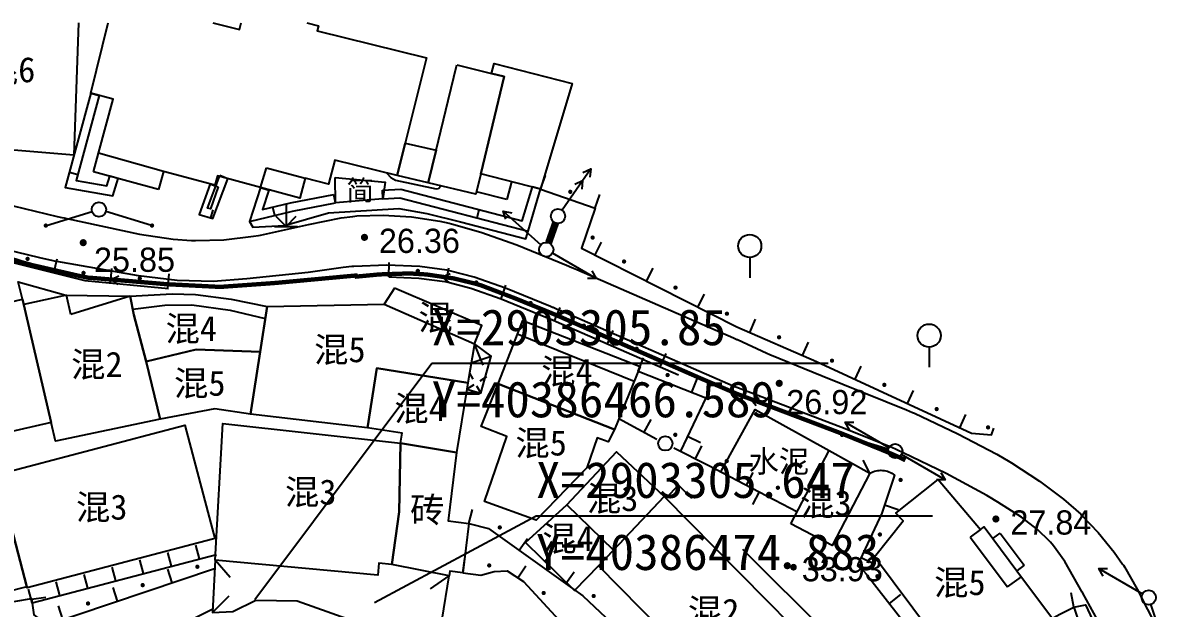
# Model space of a CAD drawing. Header units: metres. Extents: x 36500 to 80772748, y -35000 to 5806266.
# Drawn here: x 40382659 to 40382738.6, y 2902489.2 to 2902529.8 of the extents above; entities that cross this region are included whole.
import ezdxf
from ezdxf.enums import TextEntityAlignment as Align

# ---------------------------------------------------------------- set-up
doc = ezdxf.new("R2010")
doc.units = ezdxf.units.M
doc.header["$LTSCALE"] = 10
for name, pattern in [('2', [0]), ('229', [1.5, 1, -0.5]), ('231', [3, 2, -1]), ('243432', [0]), ('251', [1.5, 1, -0.5])]:
    doc.linetypes.add(name, pattern=pattern)
doc.layers.add('dx', color=252, linetype='Continuous')
doc.layers.add('坐标', color=7, linetype='Continuous')
doc.styles.add('DMZD', font='')
doc.styles.add('HZ', font='')
doc.styles.add('JMHT', font='simhei.ttf')
doc.styles.add('JMXD', font='')
doc.styles.add('JTXD', font='')
doc.styles.get('DMZD').set_extended_font_data('方正中等线简体')
doc.styles.get('HZ').set_extended_font_data('SimSun')
doc.styles.get('JMXD').set_extended_font_data('SimSun')
doc.styles.get('JTXD').set_extended_font_data('SimSun')
doc.linetypes.add('120', pattern='A,0,[149,SSAAA.SHX,S=0.1,R=0,X=0,Y=0],-0.8', length=0.8)

# ---------------------------------------------------------------- blocks, each defined once
blk = doc.blocks.new('954200')
at = {"color": 0, "linetype": 'Continuous', "lineweight": -3, "flags": 128}
for points in [[(0, 1.6), (0, 0), (0.707, 0.707)], [(-0.8, 0), (0.8, 0)], [(-0.707, 0.707), (0, 0)]]:
    blk.add_lwpolyline(points, dxfattribs=at)
blk = doc.blocks.new('921100')
at = {"color": 0, "linetype": 'Continuous', "lineweight": -3, "flags": 128}
blk.add_lwpolyline([(0, 1.4), (0, 0)], dxfattribs=at)
at = {"color": 0, "linetype": 'Continuous', "lineweight": -3}
blk.add_circle((0, 2.2), 0.8, dxfattribs=at)
blk = doc.blocks.new('2120110')
at = {"color": 0, "style": 'JMHT'}
blk.add_text('简', height=1.4, dxfattribs=at).set_placement((0, 0), align=Align.MIDDLE_CENTER)
blk = doc.blocks.new('6452110')
at = {"linetype": '2'}
h = blk.add_hatch(color=0, dxfattribs=at)
edge = h.paths.add_edge_path(flags=0)
edge.add_arc((0, 0.85), 0.15, 0, 360)
blk = doc.blocks.new('6452120')
at = {"color": 0, "linetype": 'Continuous', "flags": 128}
blk.add_lwpolyline([(0, 0), (0, 1)], dxfattribs=at)
blk = doc.blocks.new('5210030')
at = {"linetype": '2'}
h = blk.add_hatch(color=0, dxfattribs=at)
edge = h.paths.add_edge_path(flags=0)
edge.add_arc((3.85, 0), 0.15, 0, 360)
at = {"color": 0, "linetype": 'Continuous', "flags": 128}
blk.add_lwpolyline([(3.8, 0), (0.5, 0)], dxfattribs=at)
blk = doc.blocks.new('513200')
at = {"color": 0, "linetype": 'Continuous', "lineweight": -3}
blk.add_circle((0, 0), 0.5, dxfattribs=at)
blk = doc.blocks.new('5113010')
at = {"color": 0, "linetype": 'Continuous', "flags": 128}
for points in [[(4, 0), (0.5, 0)], [(2.48, 0.3), (3, 0), (2.48, -0.3)], [(3.48, 0.3), (4, 0), (3.48, -0.3)]]:
    blk.add_lwpolyline(points, dxfattribs=at)
blk = doc.blocks.new('5123010')
at = {"color": 0, "linetype": 'Continuous', "flags": 128}
for points in [[(4, 0), (0.5, 0)], [(3.48, 0.3), (4, 0), (3.48, -0.3)]]:
    blk.add_lwpolyline(points, dxfattribs=at)
blk = doc.blocks.new('gc200')
at = {"linetype": '2'}
h = blk.add_hatch(color=0, dxfattribs=at)
edge = h.paths.add_edge_path(flags=0)
edge.add_arc((0, 0), 0.25, 0, 360)

msp = doc.modelspace()

# ---------------------------------------------------------------- hatches: boundary and pattern name
at = {"layer": 'dx', "linetype": '2'}
h = msp.add_hatch(color=252, dxfattribs=at)
edge = h.paths.add_edge_path(flags=0)
edge.add_arc((40382696.957, 2902518.123), 0.15, 0, 360)
h = msp.add_hatch(color=252, dxfattribs=at)
edge = h.paths.add_edge_path(flags=0)
edge.add_arc((40382698.507, 2902514.947), 0.15, 0, 360)
h = msp.add_hatch(color=252, dxfattribs=at)
edge = h.paths.add_edge_path(flags=0)
edge.add_arc((40382659.32, 2902513.471), 0.15, 0, 360)
h = msp.add_hatch(color=252, dxfattribs=at)
edge = h.paths.add_edge_path(flags=0)
edge.add_arc((40382686.384, 2902512.635), 0.15, 0, 360)
h = msp.add_hatch(color=252, dxfattribs=at)
edge = h.paths.add_edge_path(flags=0)
edge.add_arc((40382700.687, 2902513.285), 0.15, 0, 360)
h = msp.add_hatch(color=252, dxfattribs=at)
edge = h.paths.add_edge_path(flags=0)
edge.add_arc((40382663.2, 2902512.498), 0.15, 0, 360)
h = msp.add_hatch(color=252, dxfattribs=at)
edge = h.paths.add_edge_path(flags=0)
edge.add_arc((40382667.102, 2902512.108), 0.15, 0, 360)
h = msp.add_hatch(color=252, dxfattribs=at)
edge = h.paths.add_edge_path(flags=0)
edge.add_arc((40382690.44, 2902511.827), 0.15, 0, 360)
h = msp.add_hatch(color=252, dxfattribs=at)
edge = h.paths.add_edge_path(flags=0)
edge.add_arc((40382704.254, 2902511.476), 0.15, 0, 360)
h = msp.add_hatch(color=252, dxfattribs=at)
edge = h.paths.add_edge_path(flags=0)
edge.add_arc((40382694.205, 2902510.404), 0.15, 0, 360)
h = msp.add_hatch(color=252, dxfattribs=at)
edge = h.paths.add_edge_path(flags=0)
edge.add_arc((40382707.822, 2902509.666), 0.15, 0, 360)
h = msp.add_hatch(color=252, dxfattribs=at)
edge = h.paths.add_edge_path(flags=0)
edge.add_arc((40382697.896, 2902508.834), 0.15, 0, 360)
h = msp.add_hatch(color=252, dxfattribs=at)
edge = h.paths.add_edge_path(flags=0)
edge.add_arc((40382711.437, 2902508.029), 0.15, 0, 360)
h = msp.add_hatch(color=252, dxfattribs=at)
edge = h.paths.add_edge_path(flags=0)
edge.add_arc((40382701.563, 2902507.234), 0.15, 0, 360)
h = msp.add_hatch(color=252, dxfattribs=at)
edge = h.paths.add_edge_path(flags=0)
edge.add_arc((40382715.107, 2902506.409), 0.15, 0, 360)
h = msp.add_hatch(color=252, dxfattribs=at)
edge = h.paths.add_edge_path(flags=0)
edge.add_arc((40382703.706, 2902505.41), 0.15, 0, 360)
h = msp.add_hatch(color=252, dxfattribs=at)
edge = h.paths.add_edge_path(flags=0)
edge.add_arc((40382718.737, 2902504.728), 0.15, 0, 360)
h = msp.add_hatch(color=252, dxfattribs=at)
edge = h.paths.add_edge_path(flags=0)
edge.add_arc((40382706.412, 2902502.76), 0.15, 0, 360)
h = msp.add_hatch(color=252, dxfattribs=at)
edge = h.paths.add_edge_path(flags=0)
edge.add_arc((40382722.367, 2902503.048), 0.15, 0, 360)
h = msp.add_hatch(color=252, dxfattribs=at)
edge = h.paths.add_edge_path(flags=0)
edge.add_arc((40382725.929, 2902501.777), 0.15, 0, 360)
h = msp.add_hatch(color=252, dxfattribs=at)
edge = h.paths.add_edge_path(flags=0)
edge.add_arc((40382719.866, 2902498.131), 0.15, 0, 360)
h = msp.add_hatch(color=252, dxfattribs=at)
edge = h.paths.add_edge_path(flags=0)
edge.add_arc((40382692.067, 2902494.835), 0.15, 0, 360)
h = msp.add_hatch(color=252, dxfattribs=at)
edge = h.paths.add_edge_path(flags=0)
edge.add_arc((40382718.427, 2902494.346), 0.15, 0, 360)
h = msp.add_hatch(color=252, dxfattribs=at)
edge = h.paths.add_edge_path(flags=0)
edge.add_arc((40382671.095, 2902492.107), 0.15, 0, 360)
h = msp.add_hatch(color=252, dxfattribs=at)
edge = h.paths.add_edge_path(flags=0)
edge.add_arc((40382691.336, 2902492.199), 0.15, 0, 360)
h = msp.add_hatch(color=252, dxfattribs=at)
edge = h.paths.add_edge_path(flags=0)
edge.add_arc((40382695.319, 2902492.506), 0.15, 0, 360)
h = msp.add_hatch(color=252, dxfattribs=at)
edge = h.paths.add_edge_path(flags=0)
edge.add_arc((40382718.252, 2902491.448), 0.15, 0, 360)
h = msp.add_hatch(color=252, dxfattribs=at)
edge = h.paths.add_edge_path(flags=0)
edge.add_arc((40382667.303, 2902490.832), 0.15, 0, 360)
h = msp.add_hatch(color=252, dxfattribs=at)
edge = h.paths.add_edge_path(flags=0)
edge.add_arc((40382663.512, 2902489.558), 0.15, 0, 360)
h = msp.add_hatch(color=252, dxfattribs=at)
edge = h.paths.add_edge_path(flags=0)
edge.add_arc((40382695.113, 2902490.285), 0.15, 0, 360)
h = msp.add_hatch(color=252, dxfattribs=at)
edge = h.paths.add_edge_path(flags=0)
edge.add_arc((40382698.577, 2902490.079), 0.15, 0, 360)

# ---------------------------------------------------------------- linework, layer by layer
at = {"layer": 'dx', "color": 252, "linetype": 'Continuous', "lineweight": -3, "flags": 128}
for points in [[(40382662.858, 2902529.839), (40382662.537, 2902520.661), (40382655.008, 2902521.293), (40382654.343, 2902522.068), (40382653.783, 2902522.668), (40382653.392, 2902523.502), (40382654.503, 2902523.366), (40382654.65, 2902528.625), (40382652.422, 2902528.822), (40382651.897, 2902529.543), (40382651.887, 2902529.839)], [(40382678.693, 2902529.839), (40382679.494, 2902529.643), (40382679.406, 2902529.291), (40382686.974, 2902527.429), (40382686.359, 2902524.931), (40382685.516, 2902521.507), (40382684.96, 2902519.247), (40382680.627, 2902520.314), (40382680.189, 2902518.65), (40382678.565, 2902519.079), (40382678.192, 2902517.69), (40382672.49, 2902519.225), (40382672.316, 2902518.575), (40382668.742, 2902519.537), (40382664.236, 2902520.801), (40382665.247, 2902524.55), (40382663.704, 2902524.969), (40382664.918, 2902529.839)], [(40382672.164, 2902529.839), (40382674.028, 2902529.374), (40382674.142, 2902529.839)], [(40382663.704, 2902524.969), (40382661.934, 2902518.421), (40382665.229, 2902517.852), (40382665.604, 2902519.035)], [(40382664.283, 2902524.813), (40382662.685, 2902518.901), (40382664.815, 2902518.533), (40382665.032, 2902519.216)], [(40382663.704, 2902524.969), (40382664.283, 2902524.813)], [(40382665.604, 2902519.035), (40382665.032, 2902519.216)], [(40382672.547, 2902518.465), (40382672.007, 2902516.939), (40382671.802, 2902516.999), (40382672.657, 2902519.243)], [(40382673.217, 2902519.029), (40382672.657, 2902519.243)], [(40382694.903, 2902518.301), (40382695.229, 2902519.247)], [(40382671.981, 2902518.665), (40382671.23, 2902516.541), (40382672.165, 2902516.267), (40382673.217, 2902519.029)], [(40382671.981, 2902518.665), (40382672.547, 2902518.465)], [(40382675.477, 2902518.421), (40382674.699, 2902516.058), (40382677.686, 2902516.776), (40382680.674, 2902517.353)], [(40382675.477, 2902518.421), (40382676.047, 2902518.233)], [(40382683.935, 2902518.24), (40382685.203, 2902518.307), (40382693.627, 2902516.119), (40382694.328, 2902518.472)], [(40382694.903, 2902518.301), (40382694.328, 2902518.472)], [(40382676.047, 2902518.233), (40382675.606, 2902516.893), (40382677.559, 2902517.363), (40382680.56, 2902517.942)], [(40382680.674, 2902517.353), (40382680.56, 2902517.942)], [(40382683.966, 2902517.641), (40382683.935, 2902518.24)], [(40382683.966, 2902517.641), (40382685.142, 2902517.703), (40382694.036, 2902515.393), (40382694.903, 2902518.301)], [(40382694.903, 2902518.301), (40382698.687, 2902516.999), (40382697.729, 2902514.224), (40382708.501, 2902508.761), (40382714.033, 2902506.355), (40382724.782, 2902501.379), (40382726.158, 2902501.254), (40382726.32, 2902501.725)], [(40382698.686, 2902517), (40382699.011, 2902517.945)], [(40382658.315, 2902517.145), (40382661.369, 2902516.418), (40382661.692, 2902516.347), (40382661.853, 2902516.311), (40382662.035, 2902516.27), (40382667.079, 2902515.186), (40382669.419, 2902514.84), (40382670.687, 2902514.745), (40382670.869, 2902514.738), (40382670.958, 2902514.736), (40382672.93, 2902514.79), (40382674.989, 2902515.038), (40382675.345, 2902515.099), (40382675.479, 2902515.123), (40382678.813, 2902515.863), (40382681.079, 2902516.314), (40382681.885, 2902516.421), (40382682.02, 2902516.434), (40382682.15, 2902516.447), (40382683.983, 2902516.505), (40382685.955, 2902516.375), (40382687.911, 2902516.076), (40382688.555, 2902515.939), (40382688.727, 2902515.899), (40382690.765, 2902515.324), (40382693.258, 2902514.437), (40382696.69, 2902513.034), (40382696.852, 2902512.965), (40382696.898, 2902512.945), (40382697.174, 2902512.827), (40382697.175, 2902512.826), (40382697.402, 2902512.728), (40382708.274, 2902507.984), (40382708.501, 2902507.885), (40382708.546, 2902507.864), (40382710.591, 2902506.926), (40382710.595, 2902506.924), (40382710.794, 2902506.836), (40382714.418, 2902505.344), (40382720.28, 2902502.991), (40382720.48, 2902502.905), (40382720.679, 2902502.818), (40382720.818, 2902502.757), (40382723.842, 2902501.332), (40382726.529, 2902499.912), (40382727.449, 2902499.376), (40382727.553, 2902499.312), (40382729.496, 2902498.041), (40382731.158, 2902496.795), (40382732.355, 2902495.755), (40382732.422, 2902495.692), (40382733.575, 2902494.492), (40382734.682, 2902493.128), (40382735.265, 2902492.296), (40382735.315, 2902492.219), (40382735.389, 2902492.104), (40382736.282, 2902490.562), (40382738.437, 2902486.262)], [(40382674.699, 2902516.058), (40382674.943, 2902515.663), (40382677.147, 2902515.783), (40382680.195, 2902516.674), (40382685.063, 2902516.966), (40382687.003, 2902516.625), (40382689.354, 2902516.05), (40382693.873, 2902514.863), (40382694.037, 2902515.393)], [(40382698.677, 2902513.743), (40382699.129, 2902514.635)], [(40382735.293, 2902485.196), (40382732.505, 2902490.27), (40382732.464, 2902490.344), (40382731.252, 2902492.469), (40382730.478, 2902493.553), (40382730.263, 2902493.806), (40382730.193, 2902493.884), (40382729.355, 2902494.691), (40382728.255, 2902495.54), (40382726.62, 2902496.593), (40382725.967, 2902496.975), (40382725.84, 2902497.048), (40382723.026, 2902498.57), (40382720.037, 2902500.023), (40382719.642, 2902500.201), (40382719.51, 2902500.259), (40382719.294, 2902500.354), (40382716.017, 2902501.688), (40382708.501, 2902504.536), (40382708.252, 2902504.644), (40382696.293, 2902509.86), (40382696.044, 2902509.968), (40382696.042, 2902509.968), (40382695.767, 2902510.087), (40382695.721, 2902510.107), (40382695.58, 2902510.167), (40382692.457, 2902511.441), (40382690.29, 2902512.197), (40382688.67, 2902512.625), (40382688.521, 2902512.656), (40382688.39, 2902512.681), (40382686.529, 2902512.929), (40382684.238, 2902513.024), (40382681.947, 2902512.941), (40382681.813, 2902512.93), (40382681.205, 2902512.871), (40382678.786, 2902512.521), (40382674.536, 2902512.091), (40382672.196, 2902511.902), (40382669.684, 2902511.971), (40382667.017, 2902512.298), (40382661.339, 2902513.296), (40382661.288, 2902513.282), (40382661.097, 2902513.324), (40382660.173, 2902513.533), (40382657.001, 2902514.314)], [(40382657.259, 2902513.472), (40382663.279, 2902511.962), (40382669.085, 2902511.421)], [(40382661.139, 2902512.499), (40382661.382, 2902513.469)], [(40382665.065, 2902511.796), (40382665.157, 2902512.792)], [(40382684.365, 2902512.218), (40382684.406, 2902513.217)], [(40382688.345, 2902511.875), (40382688.537, 2902512.856)], [(40382702.244, 2902511.934), (40382702.696, 2902512.826)], [(40382665.6, 2902511.694), (40382665.107, 2902512.037), (40382665.65, 2902512.292)], [(40382669.047, 2902511.425), (40382669.14, 2902512.421)], [(40382684.365, 2902512.218), (40382686.459, 2902512.131), (40382688.26, 2902511.892), (40382688.364, 2902511.871), (40382688.487, 2902511.846), (40382690.055, 2902511.432), (40382692.174, 2902510.693), (40382695.272, 2902509.429), (40382695.406, 2902509.372), (40382695.451, 2902509.352), (40382695.726, 2902509.234), (40382695.727, 2902509.233), (40382695.975, 2902509.126), (40382704.455, 2902505.427)], [(40382688.532, 2902511.859), (40382688.061, 2902512.231), (40382688.618, 2902512.453)], [(40382692.164, 2902510.696), (40382692.493, 2902511.641)], [(40382705.812, 2902510.125), (40382706.264, 2902511.017)], [(40382695.863, 2902509.175), (40382696.259, 2902510.093)], [(40382709.404, 2902508.369), (40382709.803, 2902509.286)], [(40382699.53, 2902507.576), (40382699.929, 2902508.492)], [(40382690.904, 2902506.098), (40382690.303, 2902507.581)], [(40382713.072, 2902506.773), (40382713.471, 2902507.69)], [(40382689.949, 2902506.199), (40382691.461, 2902506.721)], [(40382701.662, 2902505.677), (40382702.028, 2902506.607)], [(40382703.196, 2902505.977), (40382703.596, 2902506.893)], [(40382701.662, 2902505.677), (40382706.368, 2902503.827), (40382704.599, 2902500.129)], [(40382716.712, 2902505.115), (40382717.132, 2902506.022)], [(40382689.974, 2902505.54), (40382690.206, 2902505.125)], [(40382691.14, 2902505.279), (40382690.685, 2902504.992)], [(40382705.385, 2902504.213), (40382705.751, 2902505.144)], [(40382690.259, 2902504.723), (40382689.788, 2902504.426)], [(40382690.462, 2902504.668), (40382690.755, 2902504.144)], [(40382720.342, 2902503.434), (40382720.762, 2902504.342)], [(40382709.847, 2902503.277), (40382709.467, 2902503.742), (40382710.06, 2902503.838)], [(40382700.332, 2902502.404), (40382702.959, 2902500.97)], [(40382723.972, 2902501.754), (40382724.392, 2902502.661)], [(40382705.097, 2902501.172), (40382705.999, 2902500.74)], [(40382704.141, 2902500.361), (40382706.513, 2902499.158), (40382710.051, 2902497.311)], [(40382717.74, 2902498.605), (40382717.279, 2902499.493)], [(40382717.74, 2902498.605), (40382717.841, 2902498.658), (40382717.946, 2902498.702), (40382718.054, 2902498.738), (40382718.164, 2902498.766), (40382718.276, 2902498.786), (40382718.389, 2902498.797), (40382718.503, 2902498.8), (40382718.617, 2902498.794), (40382718.73, 2902498.782), (40382718.841, 2902498.76), (40382718.951, 2902498.729), (40382719.058, 2902498.691), (40382719.162, 2902498.644), (40382719.263, 2902498.59), (40382719.359, 2902498.529), (40382719.449, 2902498.46), (40382718.567, 2902495.833), (40382716.908, 2902492.265), (40382717.48, 2902491.625), (40382721.186, 2902486.875)], [(40382710.051, 2902497.311), (40382709.588, 2902496.424)], [(40382710.051, 2902497.311), (40382712.704, 2902495.926)], [(40382689.927, 2902495.11), (40382690.168, 2902496.081)], [(40382718.755, 2902496.394), (40382719.703, 2902496.076)], [(40382689.927, 2902495.11), (40382691.296, 2902494.771), (40382697.118, 2902490.604), (40382697.831, 2902490.096), (40382703.006, 2902485.212), (40382708.501, 2902479.876), (40382708.767, 2902479.617), (40382712.513, 2902482.936), (40382714.352, 2902484.323), (40382717.517, 2902486.62), (40382717.867, 2902486.724), (40382718.352, 2902486.477), (40382719.019, 2902486.012), (40382720.864, 2902483.993), (40382721.793, 2902482.717), (40382721.336, 2902481.68), (40382720.567, 2902480.402), (40382720.598, 2902478.725), (40382720.689, 2902476.684), (40382722.491, 2902474.57), (40382722.664, 2902474), (40382722.271, 2902473.655), (40382722.207, 2902473.626)], [(40382693.402, 2902493.264), (40382693.984, 2902494.077)], [(40382659.63, 2902489.594), (40382672.427, 2902492.962)], [(40382669.3, 2902492.139), (40382669.046, 2902493.106)], [(40382671.235, 2902492.648), (40382670.98, 2902493.615)], [(40382665.432, 2902491.121), (40382665.178, 2902492.088)], [(40382667.366, 2902491.63), (40382667.112, 2902492.597)], [(40382673.37, 2902491.363), (40382672.322, 2902492.571)], [(40382689.509, 2902491.686), (40382689.645, 2902492.677)], [(40382693.316, 2902491.328), (40382693.863, 2902492.165)], [(40382717.13, 2902492.743), (40382718.037, 2902492.321)], [(40382661.012, 2902477.77), (40382662.033, 2902481.877), (40382660.405, 2902487.986), (40382672.293, 2902491.982)], [(40382663.498, 2902490.612), (40382663.244, 2902491.579)], [(40382669.358, 2902490.996), (40382669.04, 2902491.943)], [(40382687.252, 2902490.569), (40382688.565, 2902491.482)], [(40382689.509, 2902491.686), (40382690.748, 2902491.516), (40382691.674, 2902491.774), (40382692.569, 2902491.817), (40382693.705, 2902491.074), (40382698.931, 2902485.415), (40382708.848, 2902477.628)], [(40382696.655, 2902490.936), (40382697.237, 2902491.749)], [(40382659.63, 2902489.594), (40382659.375, 2902490.561)], [(40382661.564, 2902490.103), (40382661.309, 2902491.07)], [(40382665.567, 2902489.721), (40382665.248, 2902490.669)], [(40382651.731, 2902488.657), (40382658.496, 2902489.727), (40382659.582, 2902489.899), (40382659.759, 2902488.775), (40382664.403, 2902485.275), (40382672.126, 2902489.162)], [(40382659.59, 2902489.847), (40382660.577, 2902490.003)], [(40382673.274, 2902490.069), (40382672.145, 2902488.937)], [(40382719.088, 2902489.563), (40382719.877, 2902490.178)], [(40382731.888, 2902489.309), (40382731.69, 2902490.289)], [(40382661.775, 2902488.447), (40382661.457, 2902489.395)], [(40382731.888, 2902489.309), (40382732.694, 2902489.472), (40382735.742, 2902482.93)]]:
    msp.add_lwpolyline(points, dxfattribs=at)
for points in [[(40382689.082, 2902526.922), (40382691.497, 2902526.341), (40382692.38, 2902526.129), (40382690.752, 2902519.366), (40382690.413, 2902517.956), (40382687.111, 2902518.751), (40382687.654, 2902521.002), (40382688.486, 2902524.452)], [(40382690.752, 2902519.366), (40382692.38, 2902526.129), (40382691.497, 2902526.341), (40382691.67, 2902527.019), (40382697.087, 2902525.63), (40382694.903, 2902518.301)], [(40382684.96, 2902519.247), (40382685.516, 2902521.507), (40382687.654, 2902521.002), (40382687.111, 2902518.751)], [(40382680.641, 2902519.124), (40382684.128, 2902518.793), (40382683.966, 2902517.641), (40382680.674, 2902517.353)], [(40382651.751, 2902510.668), (40382654.4, 2902511.272), (40382654.757, 2902509.674), (40382658.979, 2902510.663), (40382660.951, 2902502.122), (40382643.688, 2902498.15), (40382641.372, 2902508.219), (40382644.337, 2902508.901), (40382645.298, 2902504.722), (40382652.727, 2902506.431)], [(40382660.951, 2902502.122), (40382658.979, 2902510.663), (40382658.676, 2902511.882), (40382661.976, 2902510.958), (40382666.427, 2902510.874), (40382666.699, 2902509.591), (40382667.542, 2902506.355), (40382668.522, 2902502.349), (40382661.263, 2902500.828)], [(40382684.756, 2902511.433), (40382684.047, 2902510.327), (40382690.303, 2902507.581), (40382690.825, 2902508.851)], [(40382675.936, 2902510.158), (40382675.445, 2902507.009), (40382671.01, 2902507.192), (40382667.542, 2902506.355), (40382666.699, 2902509.591), (40382666.427, 2902510.874), (40382669.34, 2902511.051), (40382670.966, 2902510.989), (40382673.441, 2902510.673)], [(40382682.887, 2902501.74), (40382674.772, 2902502.689), (40382675.445, 2902507.009), (40382675.936, 2902510.158), (40382684.047, 2902510.327), (40382690.303, 2902507.581), (40382689.858, 2902504.859), (40382683.534, 2902505.891)], [(40382700.017, 2902501.629), (40382691.954, 2902504.805), (40382693.661, 2902509.191), (40382701.798, 2902506.011)], [(40382674.772, 2902502.689), (40382672.295, 2902503.053), (40382668.522, 2902502.349), (40382667.542, 2902506.355), (40382671.01, 2902507.192), (40382675.445, 2902507.009)], [(40382689.858, 2902504.859), (40382689.788, 2902504.426), (40382690.755, 2902504.144), (40382691.461, 2902506.721), (40382690.303, 2902507.581)], [(40382682.887, 2902501.74), (40382683.534, 2902505.891), (40382689.858, 2902504.859), (40382689.788, 2902504.426), (40382689.071, 2902500.035), (40382685.176, 2902500.672), (40382685.293, 2902501.371)], [(40382700.017, 2902501.629), (40382699.586, 2902500.775), (40382698.812, 2902501.057), (40382698.101, 2902498.97), (40382694.595, 2902495.334), (40382691.006, 2902496.644), (40382692.568, 2902501.134), (40382690.767, 2902501.844), (40382691.954, 2902504.805)], [(40382672.032, 2902495.119), (40382672.308, 2902494.068), (40382672.147, 2902494.026), (40382659.289, 2902490.642), (40382659.268, 2902490.72), (40382657.257, 2902498.366), (40382657.218, 2902498.515), (40382670.237, 2902501.936)], [(40382685.176, 2902500.672), (40382685.086, 2902495.918), (40382684.575, 2902492.262), (40382683.681, 2902492.35), (40382683.6, 2902491.514), (40382672.322, 2902492.571), (40382672.872, 2902502.043)], [(40382685.176, 2902500.672), (40382689.071, 2902500.035), (40382688.491, 2902495.286), (40382689.927, 2902495.11), (40382689.509, 2902491.686), (40382688.602, 2902491.797), (40382688.565, 2902491.482), (40382684.575, 2902492.262), (40382685.086, 2902495.918)], [(40382699.953, 2902493.264), (40382696.729, 2902496.412), (40382700.151, 2902500.08), (40382703.465, 2902496.986)], [(40382712.264, 2902495.085), (40382714.921, 2902500.166), (40382717.74, 2902498.605), (40382715.118, 2902493.592)], [(40382657.654, 2902490.958), (40382655.71, 2902497.902), (40382657.257, 2902498.366), (40382659.268, 2902490.72), (40382657.812, 2902490.341)], [(40382726.265, 2902494.069), (40382727.932, 2902491.834), (40382730.34, 2902488.608), (40382729.917, 2902488.259), (40382726.211, 2902485.528), (40382723.63, 2902483.601), (40382721.186, 2902486.875), (40382722.013, 2902487.493), (40382718.05, 2902492.803), (40382720.041, 2902495.297), (40382719.531, 2902495.827), (40382722.468, 2902498.158), (40382725.397, 2902494.687), (40382725.658, 2902494.882)], [(40382709.326, 2902481.597), (40382698.904, 2902492.175), (40382699.953, 2902493.264), (40382703.465, 2902496.986), (40382714.047, 2902486.249)], [(40382699.953, 2902493.264), (40382698.904, 2902492.175), (40382697.259, 2902490.467), (40382693.862, 2902493.782), (40382696.729, 2902496.412)], [(40382683.6, 2902491.514), (40382672.322, 2902492.571), (40382672.145, 2902488.937), (40382673.562, 2902489.009), (40382675.16, 2902489.794), (40382678.014, 2902489.743), (40382684.191, 2902487.535), (40382686.565, 2902486.977), (40382688.074, 2902488.481), (40382688.565, 2902491.482), (40382684.575, 2902492.262), (40382683.681, 2902492.35)], [(40382727.735, 2902484.263), (40382726.709, 2902483.988), (40382726.211, 2902485.528), (40382729.917, 2902488.259), (40382730.913, 2902488.815), (40382731.888, 2902489.309), (40382733.09, 2902485.7)]]:
    msp.add_lwpolyline(points, close=True, dxfattribs=at)
at = {"layer": 'dx', "color": 252, "linetype": '243432', "lineweight": -3, "flags": 128}
for points in [[(40382663.704, 2902524.969), (40382664.283, 2902524.813)], [(40382662.221, 2902519.483), (40382662.8, 2902519.326)], [(40382671.981, 2902518.665), (40382672.383, 2902518.523)], [(40382675.477, 2902518.421), (40382676.047, 2902518.233)], [(40382683.966, 2902517.641), (40382683.935, 2902518.24)], [(40382672.034, 2902516.306), (40382672.202, 2902516.882)], [(40382676.463, 2902516.482), (40382676.322, 2902517.066)], [(40382690.488, 2902516.315), (40382690.639, 2902516.895)]]:
    msp.add_lwpolyline(points, dxfattribs=at)
at = {"layer": 'dx', "color": 252, "linetype": '229', "lineweight": -3, "flags": 128}
for points in [[(40382668.742, 2902519.537), (40382668.404, 2902518.28), (40382663.885, 2902519.498), (40382664.236, 2902520.801)], [(40382684.214, 2902519.431), (40382684.511, 2902519.115), (40382684.837, 2902518.925), (40382687.657, 2902518.325), (40382687.826, 2902518.356), (40382687.986, 2902518.54)], [(40382666.427, 2902510.874), (40382662.312, 2902509.619), (40382662.014, 2902510.958), (40382659.062, 2902510.306)], [(40382666.617, 2902509.974), (40382668.827, 2902510.251), (40382670.714, 2902510.277), (40382673.38, 2902509.905), (40382675.808, 2902509.337)], [(40382693.347, 2902508.248), (40382701.385, 2902504.995)], [(40382714.047, 2902486.248), (40382715.027, 2902487.235), (40382708.501, 2902493.728), (40382704.451, 2902497.757), (40382703.574, 2902496.876)]]:
    msp.add_lwpolyline(points, dxfattribs=at)
at = {"layer": 'dx', "color": 252, "linetype": '251', "lineweight": -3, "flags": 128}
for points in [[(40382675.477, 2902518.421), (40382675.897, 2902519.791), (40382678.565, 2902519.079)], [(40382692.869, 2902518.823), (40382692.562, 2902517.594), (40382690.453, 2902518.125)], [(40382725.397, 2902494.687), (40382724.698, 2902494.166), (40382727.272, 2902490.709), (40382728.255, 2902491.402)]]:
    msp.add_lwpolyline(points, dxfattribs=at)
at = {"layer": 'dx', "color": 252, "linetype": 'Continuous', "lineweight": -3, "flags": 128}
for points, const_width in [([(40382695.455, 2902514.589), (40382695.938, 2902515.96)], 0.5), ([(40382720.195, 2902499.501), (40382719.867, 2902499.66), (40382719.479, 2902499.835), (40382719.349, 2902499.893), (40382719.138, 2902499.985), (40382715.871, 2902501.316), (40382708.501, 2902504.108), (40382705.891, 2902505.225), (40382696.011, 2902509.555), (40382695.362, 2902509.824), (40382695.315, 2902509.843), (40382693.184, 2902510.708), (40382693.149, 2902510.722), (40382693.097, 2902510.743), (40382690.794, 2902511.622), (40382690.58, 2902511.69), (40382690.527, 2902511.706), (40382690.436, 2902511.734), (40382688.867, 2902512.114), (40382686.984, 2902512.387), (40382685.847, 2902512.457), (40382685.771, 2902512.459), (40382683.717, 2902512.391), (40382682.124, 2902512.24), (40382682.09, 2902512.315), (40382676.515, 2902511.799), (40382672.678, 2902511.523), (40382668.944, 2902511.713), (40382663.851, 2902512.143), (40382663.548, 2902512.158), (40382662.872, 2902512.294), (40382659.672, 2902513.029), (40382659.006, 2902513.211), (40382658.904, 2902513.24), (40382655.973, 2902514.185)], 0.3)]:
    msp.add_lwpolyline(points, dxfattribs=dict(at, const_width=const_width))
at = {"layer": 'dx', "color": 252, "linetype": '120', "lineweight": -3, "flags": 128}
msp.add_lwpolyline([(40382707.424, 2902498.742), (40382709.785, 2902503.008), (40382714.921, 2902500.166)], dxfattribs=at)
at = {"layer": 'dx', "color": 252, "linetype": '231', "lineweight": -3, "flags": 128}
msp.add_lwpolyline([(40382726.265, 2902494.069), (40382726.766, 2902494.443), (40382728.434, 2902492.208), (40382727.932, 2902491.834)], dxfattribs=at)
at = {"layer": 'dx', "color": 252, "linetype": 'Continuous', "lineweight": -3}
for centre in [(40382696.105, 2902516.431), (40382695.289, 2902514.117), (40382703.548, 2902500.662)]:
    msp.add_circle(centre, 0.5, dxfattribs=at)
at = {"layer": '坐标', "color": 252, "linetype": 'Continuous'}
for p, q in [((40382675.089, 2902489.825), (40382687.35, 2902506.226)), ((40382687.35, 2902506.226), (40382714.85, 2902506.226)), ((40382683.384, 2902489.622), (40382694.583, 2902495.631)), ((40382694.583, 2902495.631), (40382722.083, 2902495.631))]:
    msp.add_line(p, q, dxfattribs=at)

# ---------------------------------------------------------------- block references
at = {"layer": 'dx', "color": 252}
for name, p in [('2120110', (40382682.384, 2902518.23)), ('954200', (40382677.244, 2902515.717)), ('gc200', (40382682.683, 2902514.962)), ('921100', (40382709.405, 2902512.163)), ('gc200', (40382663.179, 2902514.595)), ('921100', (40382721.844, 2902505.946)), ('gc200', (40382711.449, 2902504.835)), ('gc200', (40382726.475, 2902495.42)), ('gc200', (40382712.009, 2902492.181))]:
    msp.add_blockref(name, p, dxfattribs=at)
for name, p, rotation in [('5113010', (40382696.105, 2902516.431), 55.49283821012124), ('5210030', (40382664.268, 2902516.898), 196.8839593895812), ('513200', (40382664.268, 2902516.898), 359.9997914518592), ('5210030', (40382664.268, 2902516.898), 343.1155911562664), ('5123010', (40382695.289, 2902514.117), 138.1291694650167), ('513200', (40382696.105, 2902516.431), 55.49283821012124), ('513200', (40382695.289, 2902514.117), 144.0573775227168), ('5123010', (40382695.289, 2902514.117), 329.9855906182011), ('6452110', (40382700.332, 2902502.404), 331.3742499790158), ('6452120', (40382702.088, 2902501.445), 331.3742499790158), ('5123010', (40382719.489, 2902500.137), 149.9855719224677), ('6452110', (40382703.854, 2902500.507), 333.0939004611334), ('5210030', (40382719.489, 2902500.137), 163.1156098625383), ('513200', (40382719.489, 2902500.137), 149.9786461932736), ('6452120', (40382705.637, 2902499.602), 333.0939004611334), ('513200', (40382719.489, 2902500.137), 343.1155911562664), ('5123010', (40382719.489, 2902500.137), 329.971711778478), ('6452110', (40382707.415, 2902498.687), 332.4385028636743), ('6452120', (40382709.188, 2902497.761), 332.4385028636743), ('6452110', (40382710.961, 2902496.836), 332.4385028636743), ('5123010', (40382737.071, 2902489.975), 149.9717203996037), ('513200', (40382737.071, 2902489.975), 129.2071119759691), ('5123010', (40382737.071, 2902489.975), 288.4424949944383)]:
    msp.add_blockref(name, p, dxfattribs=dict(at, rotation=rotation))

# ---------------------------------------------------------------- texts
for s, height, style, p in [('混6', 1.75, 'JMXD', (40382658.07, 2902526.598)), ('混', 1.75, 'JMXD', (40382687.612, 2902509.41)), ('混4', 1.75, 'JMXD', (40382670.671, 2902508.636)), ('混5', 1.75, 'JMXD', (40382680.973, 2902507.176)), ('混2', 1.75, 'JMXD', (40382664.122, 2902506.154)), ('混4', 1.75, 'JMXD', (40382696.722, 2902505.676)), ('混5', 1.75, 'JMXD', (40382671.259, 2902504.848)), ('混4', 1.75, 'JMXD', (40382686.538, 2902503.098)), ('混5', 1.75, 'JMXD', (40382694.931, 2902500.702)), ('水泥', 1.54, 'JTXD', (40382711.421, 2902499.424)), ('混3', 1.75, 'JMXD', (40382678.952, 2902497.297)), ('混3', 1.75, 'JMXD', (40382699.889, 2902496.848)), ('混3', 1.75, 'JMXD', (40382664.458, 2902496.25)), ('砖', 1.75, 'JMXD', (40382687.041, 2902496.062)), ('混3', 1.75, 'JMXD', (40382714.683, 2902496.528)), ('混4', 1.75, 'JMXD', (40382696.795, 2902494.074)), ('混5', 1.75, 'JMXD', (40382723.97, 2902491.02)), ('混2', 1.75, 'JMXD', (40382706.893, 2902489.016))]:
    msp.add_text(s, height=height, dxfattribs=dict(at, style=style)).set_placement(p, align=Align.MIDDLE_CENTER)
at = {"layer": 'dx', "color": 252, "style": 'DMZD'}
for s, p in [('26.36', (40382683.683, 2902515.561)), ('25.85', (40382663.923, 2902514.25)), ('26.92', (40382711.937, 2902504.373)), ('27.84', (40382727.475, 2902496.019)), ('33.93', (40382713.009, 2902492.779))]:
    msp.add_text(s, height=1.68, dxfattribs=at).set_placement(p, align=Align.TOP_LEFT)
at = {"layer": '坐标', "color": 252, "linetype": 'Continuous', "style": 'HZ'}
for s, p in [('X=2903305.85', (40382687.35, 2902507.476)), ('Y=40386466.589', (40382687.35, 2902502.476)), ('X=2903305.647', (40382694.583, 2902496.881)), ('Y=40386474.883', (40382694.583, 2902491.881))]:
    msp.add_text(s, height=2.5, dxfattribs=at).set_placement(p)

doc.saveas('drawing.dxf')
